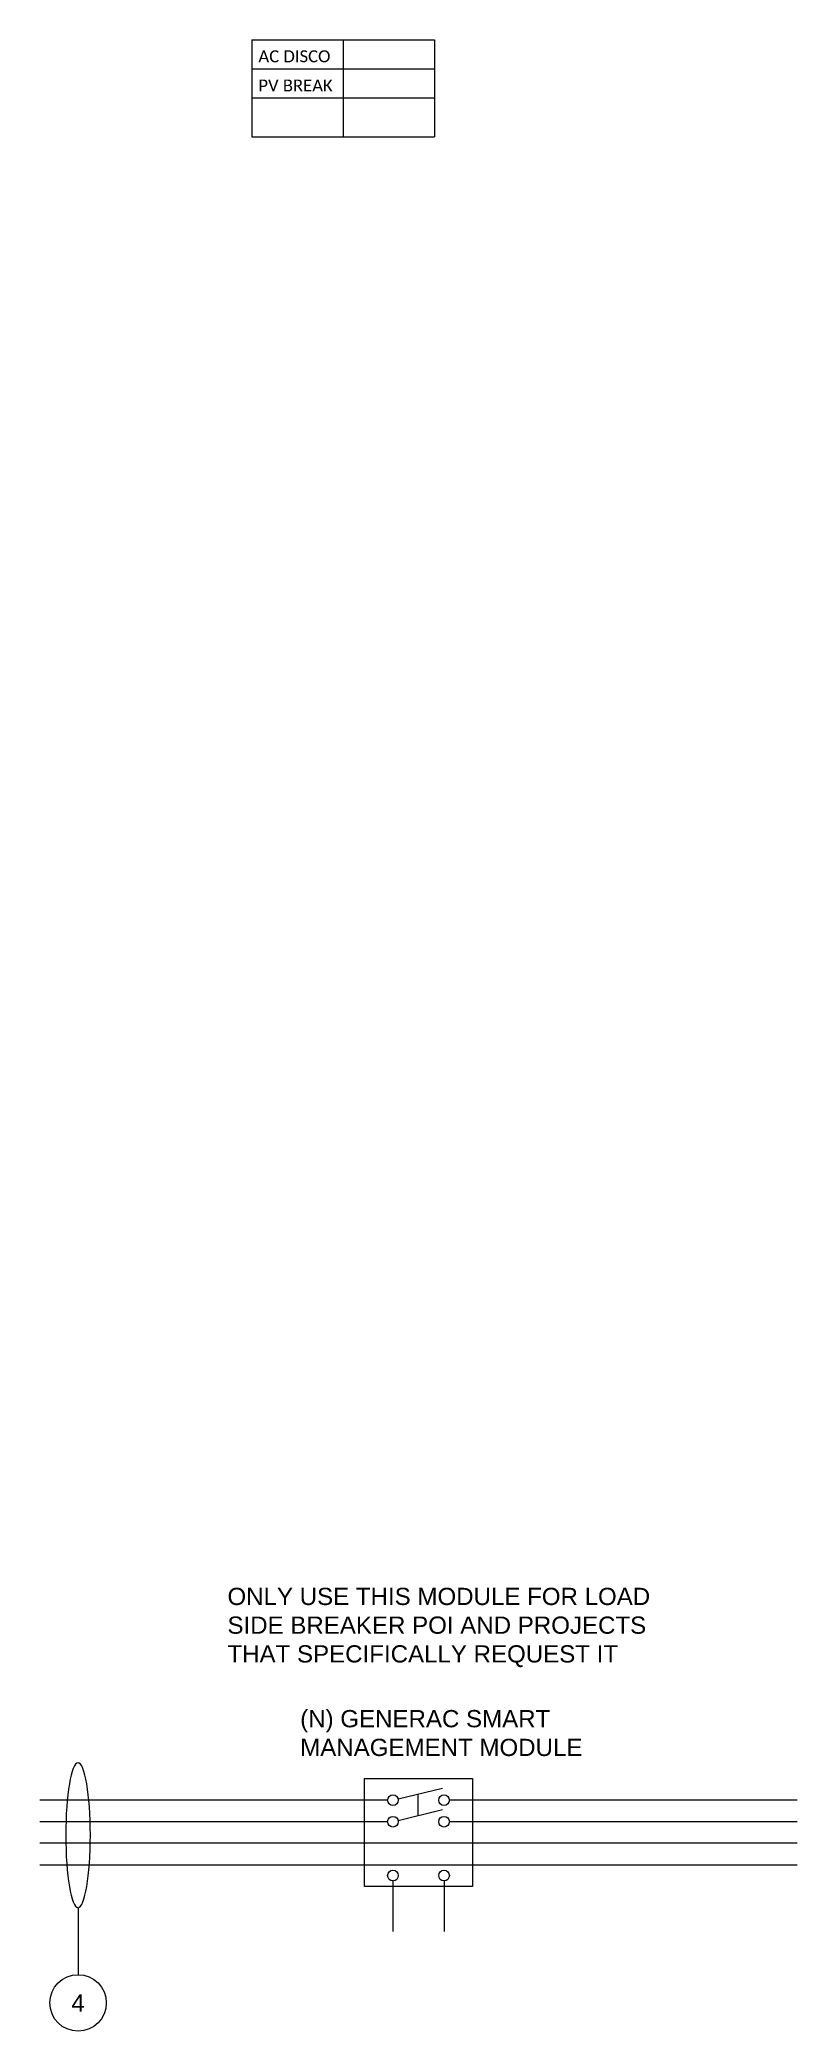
# Model space of a CAD drawing. Header units: inches. Extents: x 283.3 to 318.5, y 6.7 to 99.1.
import ezdxf

# ---------------------------------------------------------------- set-up
doc = ezdxf.new("R2010")
doc.units = ezdxf.units.IN
doc.header["$MEASUREMENT"] = 0
for name, color, linetype in [('Ground', 3, 'Continuous'), ('Negative', 7, 'Continuous'), ('Positive', 1, 'Continuous')]:
    doc.layers.add(name, color=color, linetype=linetype)
doc.layers.add('Hidden', color=1, linetype='Continuous', lineweight=25, plot=False)
doc.layers.add('wirecallout', color=4, linetype='Continuous', lineweight=25)
doc.styles.get("Standard").update_dxf_attribs({"font": 'arial.ttf'})

# ---------------------------------------------------------------- blocks, each defined once
blk = doc.blocks.new('*T20')
at = {"color": 0, "linetype": 'ByBlock', "lineweight": -2, "transparency": 16777216}
for p, q in [((0, 0), (8.467, 0)), ((0, 0), (0, -4.497)), ((4.233, 0), (4.233, -4.497)), ((8.467, 0), (8.467, -4.497)), ((0, -1.348), (8.467, -1.348)), ((0, -2.697), (8.467, -2.697)), ((0, -4.497), (8.467, -4.497))]:
    blk.add_line(p, q, dxfattribs=at)
at = {"color": 0, "transparency": 16777216, "char_height": 0.55556, "width": 3.63333}
for s, insert, attachment_point in [('{\\fCalibri|b0|i0|c0;AC DISCO', (0.3, -1.048), 7), ('{\\fCalibri|b0|i0|c0;PV BREAK', (0.3, -2.397), 7), ('{\\fCalibri|b0|i0|c0;', (8.167, -1.048), 9), ('{\\fCalibri|b0|i0|c0;', (4.533, -2.397), 7)]:
    blk.add_mtext(s, dxfattribs=dict(at, insert=insert, attachment_point=attachment_point))
blk = doc.blocks.new('*U19')
for p, q in [((16.632, 3.059), (18.694, 3.564)), ((17.542, 3.282), (17.542, 2.282)), ((16.632, 2.059), (18.694, 2.564)), ((35.153, 1), (0, 1)), ((16.391, -0.748), (16.391, -3.099)), ((18.762, -0.748), (18.762, -3.099)), ((1.775, -1.99), (1.775, -5.101))]:
    blk.add_line(p, q)
blk.add_lwpolyline([(15.076, 4), (20.076, 4), (20.076, -1), (15.076, -1)], close=True)
for centre, radius in [((16.391, 3), 0.248), ((18.762, 3), 0.248), ((16.391, 2), 0.248), ((18.762, 2), 0.248), ((16.391, -0.5), 0.248), ((18.762, -0.5), 0.248), ((1.775, -6.412), 1.311)]:
    blk.add_circle(centre, radius)
at = {"layer": 'Ground'}
blk.add_lwpolyline([(0, 0), (35.153, 0)], dxfattribs=at)
at = {"layer": 'Negative'}
for p, q in [((16.143, 3), (0, 3)), ((35.153, 3), (19.01, 3))]:
    blk.add_line(p, q, dxfattribs=at)
at = {"layer": 'Positive', "color": 7}
for p, q in [((16.143, 2), (0, 2)), ((35.153, 2), (19.01, 2))]:
    blk.add_line(p, q, dxfattribs=at)
at = {"layer": 'wirecallout', "color": 7, "extrusion": (0, 0, -1)}
blk.add_ellipse((1.775, 1.374), major_axis=(0, 3.364), ratio=0.169711, dxfattribs=at)
blk.add_blockref('*T20', (9.846, 84.719))
at = {"char_height": 0.8}
for s, width, heights, insert, attachment_point in [('(N) GENERAC SMART MANAGEMENT MODULE', 14.09593, [5.193], (12.085, 7.184), 1), ('4', 15.64005, [0], (1.775, -6.412), 5)]:
    blk.add_mtext_dynamic_manual_height_columns(s, width=width, gutter_width=1, heights=heights, dxfattribs=dict(at, insert=insert, attachment_point=attachment_point))
at = {"layer": 'Hidden', "insert": (8.709, 12.859), "char_height": 0.8, "attachment_point": 1}
blk.add_mtext_dynamic_manual_height_columns('{\\C1;ONLY USE THIS MODULE FOR LOAD SIDE BREAKER POI AND PROJECTS THAT SPECIFICALLY REQUEST IT}', width=21.04522, gutter_width=1, heights=[10.02], dxfattribs=at)

msp = doc.modelspace()

# ---------------------------------------------------------------- block references
at = {"ltscale": 15}
msp.add_blockref('*U19', (283.342, 14.406), dxfattribs=at)

doc.saveas('drawing.dxf')
